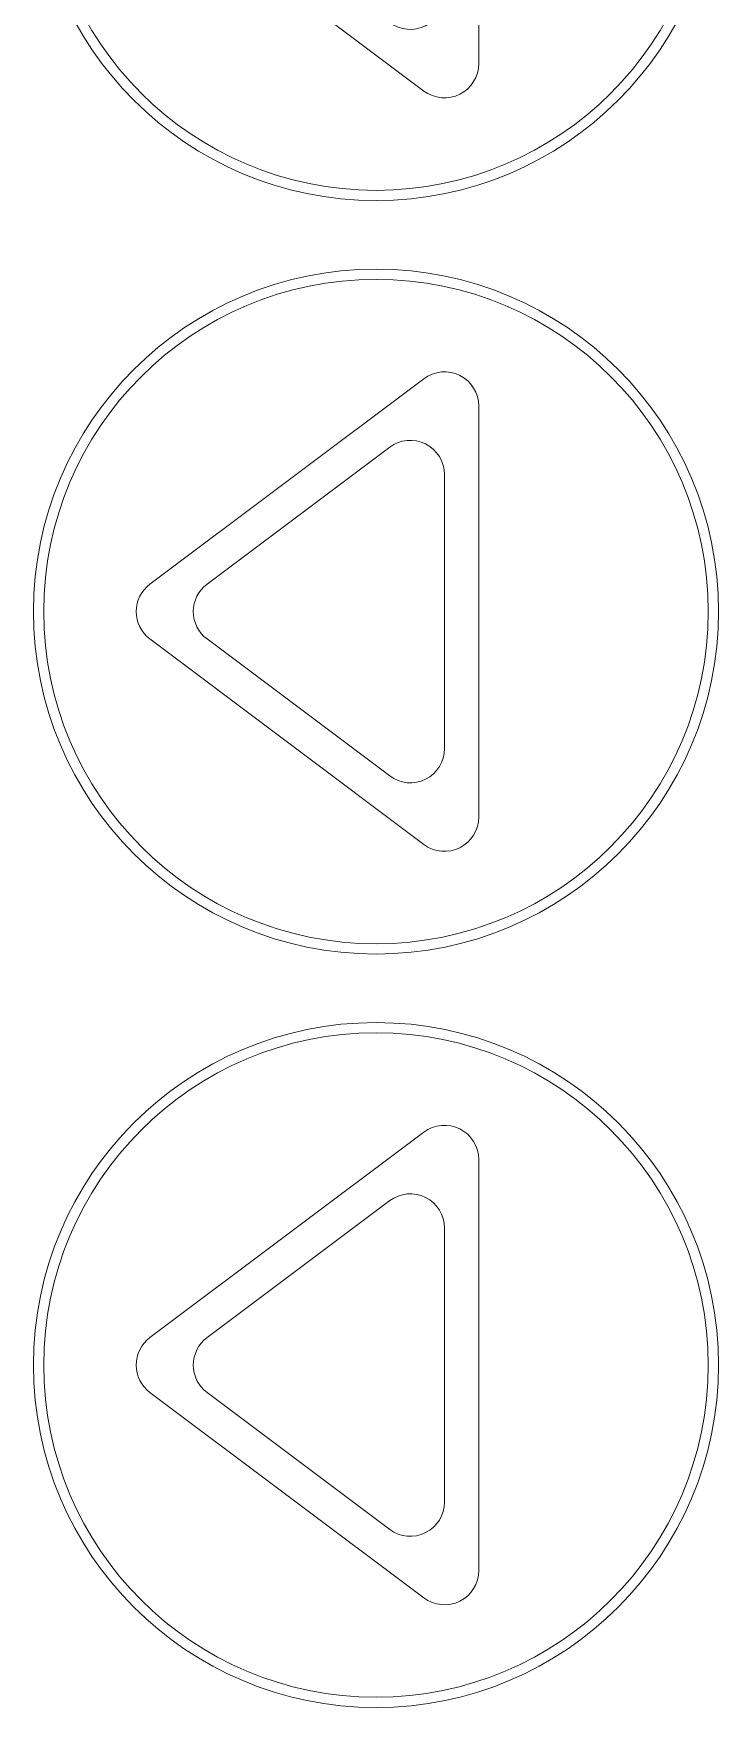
# Model space of a CAD drawing. Header units: millimetres. Extents: x 0 to 27, y 0 to 44.
# Drawn here: x 17 to 27, y 1 to 25.44 of the extents above; entities that cross this region are included whole.
import ezdxf

# ---------------------------------------------------------------- set-up
doc = ezdxf.new("R2010")
doc.units = ezdxf.units.MM
for name, color, linetype, lineweight in [('Button_Holes', 2, 'CONTINUOUS', 0), ('Button_Outer', 1, 'CONTINUOUS', 0), ('ButtonLabels', 7, 'CONTINUOUS', 0)]:
    doc.layers.add(name, color=color, linetype=linetype, lineweight=lineweight)

# ---------------------------------------------------------------- blocks, each defined once
blk = doc.blocks.new('Arrow')
at = {"layer": 'ButtonLabels'}
for p, q in [((-3.3, 0.4), (0.7, 3.4)), ((1.5, -3), (1.5, 3)), ((-2.467, 0.4), (0.2, 2.4)), ((1, -2), (1, 2)), ((0.7, -3.4), (-3.3, -0.4)), ((0.2, -2.4), (-2.467, -0.4))]:
    blk.add_line(p, q, dxfattribs=at)
for centre, start, end in [((1, 3), 0, 126.8699), ((0.5, 2), 0, 126.8699), ((-3, 0), 126.8699, 233.1301), ((-2.167, 0), 126.8699, 233.1301), ((0.5, -2), 233.1301, 0), ((1, -3), 233.1301, 0)]:
    blk.add_arc(centre, 0.5, start, end, dxfattribs=at)

msp = doc.modelspace()

# ---------------------------------------------------------------- linework, layer by layer
at = {"layer": 'Button_Holes'}
for centre in [(22, 28), (22, 17), (22, 6)]:
    msp.add_circle(centre, 5, dxfattribs=at)
at = {"layer": 'Button_Outer'}
for centre in [(22, 28), (22, 17), (22, 6)]:
    msp.add_circle(centre, 4.85, dxfattribs=at)

# ---------------------------------------------------------------- block references
at = {"layer": 'ButtonLabels'}
for p in [(22, 28), (22, 17), (22, 6)]:
    msp.add_blockref('Arrow', p, dxfattribs=at)

doc.saveas('drawing.dxf')
